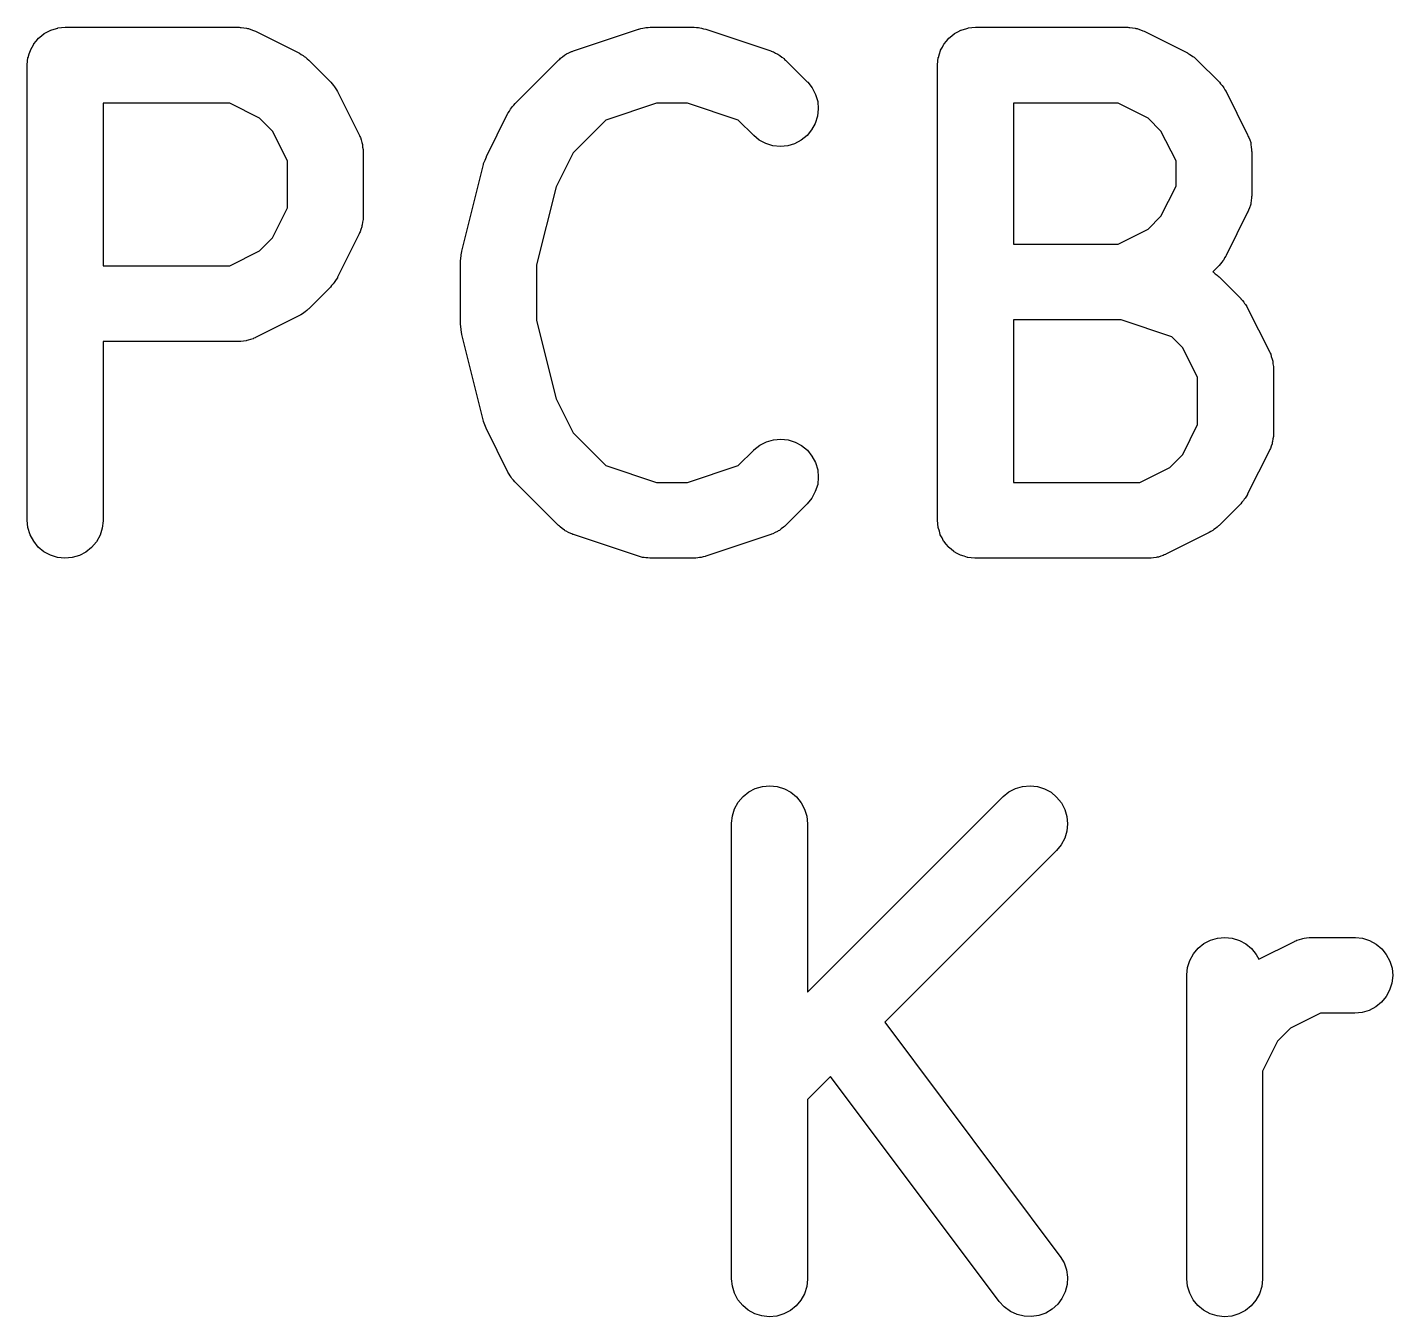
# Model space of a CAD drawing. Extents: x 78 to 209, y -131 to -41.
# Drawn here: x 112.977 to 117.477, y -84.096 to -79.846 of the extents above; entities that cross this region are included whole.
import ezdxf

# ---------------------------------------------------------------- set-up
doc = ezdxf.new("R2010")
doc.units = 0
doc.layers.add('BLACK', color=7, linetype='CONTINUOUS')

msp = doc.modelspace()

# ---------------------------------------------------------------- linework, layer by layer
at = {"layer": 'BLACK', "linetype": 'CONTINUOUS'}
for p, q in [((113.014, -79.8813), (113.024, -79.8739)), ((113.024, -79.8739), (113.033, -79.8665)), ((113.033, -79.866), (113.044, -79.8605)), ((113.033, -79.8663), (113.033, -79.866)), ((113.033, -79.8665), (113.033, -79.8663)), ((113.044, -79.8605), (113.054, -79.855)), ((113.054, -79.855), (113.055, -79.8549)), ((113.055, -79.8547), (113.066, -79.8513)), ((113.055, -79.8549), (113.055, -79.8547)), ((113.066, -79.8513), (113.078, -79.848)), ((113.078, -79.8478), (113.09, -79.8467)), ((113.078, -79.8479), (113.078, -79.8478)), ((113.078, -79.848), (113.078, -79.8479)), ((113.09, -79.8467), (113.102, -79.8456)), ((113.102, -79.8456), (113.673, -79.8456)), ((113.673, -79.8456), (113.675, -79.8456)), ((113.675, -79.8456), (113.679, -79.846)), ((113.679, -79.846), (113.682, -79.8459)), ((113.682, -79.8459), (113.691, -79.8474)), ((113.691, -79.8474), (113.699, -79.8483)), ((113.699, -79.8483), (113.703, -79.8494)), ((113.703, -79.8494), (113.706, -79.85)), ((113.706, -79.85), (113.714, -79.8531)), ((113.714, -79.8531), (113.723, -79.8557)), ((113.723, -79.8557), (113.726, -79.8575)), ((113.726, -79.8575), (113.729, -79.8588)), ((113.729, -79.8588), (113.872, -79.9302)), ((114.777, -79.9234), (114.991, -79.852)), ((114.991, -79.852), (114.993, -79.8514)), ((114.993, -79.8514), (114.999, -79.85)), ((114.999, -79.85), (115.006, -79.848)), ((115.006, -79.848), (115.011, -79.8474)), ((115.011, -79.8474), (115.016, -79.8464)), ((115.016, -79.8464), (115.023, -79.8463)), ((115.023, -79.8463), (115.03, -79.8456)), ((115.03, -79.8456), (115.173, -79.8456)), ((115.173, -79.8456), (115.175, -79.8456)), ((115.175, -79.8456), (115.182, -79.8464)), ((115.182, -79.8464), (115.189, -79.8466)), ((115.189, -79.8466), (115.194, -79.8477)), ((115.194, -79.8477), (115.199, -79.8483)), ((115.199, -79.8483), (115.206, -79.8504)), ((115.206, -79.8504), (115.213, -79.852)), ((115.213, -79.852), (115.427, -79.9234)), ((116.014, -79.8813), (116.024, -79.8739)), ((116.024, -79.8739), (116.033, -79.8665)), ((116.033, -79.866), (116.044, -79.8605)), ((116.033, -79.8663), (116.033, -79.866)), ((116.033, -79.8665), (116.033, -79.8663)), ((116.044, -79.8605), (116.054, -79.855)), ((116.054, -79.855), (116.055, -79.8549)), ((116.055, -79.8547), (116.066, -79.8513)), ((116.055, -79.8549), (116.055, -79.8547)), ((116.066, -79.8513), (116.078, -79.848)), ((116.078, -79.8478), (116.09, -79.8467)), ((116.078, -79.8479), (116.078, -79.8478)), ((116.078, -79.848), (116.078, -79.8479)), ((116.09, -79.8467), (116.102, -79.8456)), ((116.102, -79.8456), (116.602, -79.8456)), ((116.602, -79.8456), (116.604, -79.8456)), ((116.604, -79.8456), (116.607, -79.846)), ((116.607, -79.846), (116.611, -79.8459)), ((116.611, -79.8459), (116.619, -79.8474)), ((116.619, -79.8474), (116.628, -79.8483)), ((116.628, -79.8483), (116.631, -79.8494)), ((116.631, -79.8494), (116.635, -79.85)), ((116.635, -79.85), (116.643, -79.8531)), ((116.643, -79.8531), (116.651, -79.8557)), ((116.651, -79.8557), (116.654, -79.8575)), ((116.654, -79.8575), (116.658, -79.8588)), ((116.658, -79.8588), (116.801, -79.9302)), ((112.987, -79.9213), (112.993, -79.911)), ((112.993, -79.911), (112.998, -79.9007)), ((112.998, -79.9007), (112.999, -79.9003)), ((112.999, -79.8999), (113.006, -79.8909)), ((112.999, -79.9003), (112.999, -79.8999)), ((113.006, -79.8909), (113.014, -79.8819)), ((113.014, -79.8816), (113.014, -79.8813)), ((113.014, -79.8819), (113.014, -79.8816)), ((115.987, -79.9213), (115.993, -79.911)), ((115.993, -79.911), (115.998, -79.9007)), ((115.998, -79.9007), (115.999, -79.9003)), ((115.999, -79.8999), (116.006, -79.8909)), ((115.999, -79.9003), (115.999, -79.8999)), ((116.006, -79.8909), (116.014, -79.8819)), ((116.014, -79.8816), (116.014, -79.8813)), ((116.014, -79.8819), (116.014, -79.8816)), ((112.977, -79.9688), (112.978, -79.9572)), ((112.978, -79.9572), (112.979, -79.9454)), ((112.979, -79.9454), (112.98, -79.945)), ((112.98, -79.9446), (112.983, -79.9334)), ((112.98, -79.945), (112.98, -79.9446)), ((112.983, -79.9334), (112.987, -79.9221)), ((112.987, -79.9217), (112.987, -79.9213)), ((112.987, -79.9221), (112.987, -79.9217)), ((113.872, -79.9302), (113.874, -79.931)), ((113.874, -79.931), (113.88, -79.9348)), ((113.88, -79.9348), (113.886, -79.9381)), ((113.886, -79.9381), (113.89, -79.9414)), ((113.89, -79.9414), (113.894, -79.9443)), ((113.894, -79.9443), (113.899, -79.9492)), ((113.899, -79.9492), (113.905, -79.9536)), ((113.905, -79.9536), (113.976, -80.025)), ((114.585, -80.0965), (114.728, -79.9536)), ((114.728, -79.9536), (114.729, -79.9524)), ((114.729, -79.9524), (114.732, -79.9501)), ((114.732, -79.9501), (114.734, -79.9474)), ((114.734, -79.9474), (114.741, -79.9425)), ((114.741, -79.9425), (114.748, -79.9372)), ((114.748, -79.9372), (114.751, -79.9355)), ((114.751, -79.9355), (114.754, -79.9334)), ((114.754, -79.9334), (114.762, -79.9299)), ((114.762, -79.9299), (114.77, -79.9259)), ((114.77, -79.9259), (114.773, -79.9249)), ((114.773, -79.9249), (114.777, -79.9234)), ((115.427, -79.9234), (115.429, -79.924)), ((115.429, -79.924), (115.432, -79.9255)), ((115.432, -79.9255), (115.436, -79.9266)), ((115.436, -79.9266), (115.443, -79.9306)), ((115.443, -79.9306), (115.451, -79.9342)), ((115.451, -79.9342), (115.454, -79.9364)), ((115.454, -79.9364), (115.457, -79.9381)), ((115.457, -79.9381), (115.464, -79.9435)), ((115.464, -79.9435), (115.471, -79.9486)), ((115.471, -79.9486), (115.473, -79.9513)), ((115.473, -79.9513), (115.476, -79.9536)), ((115.476, -79.9536), (115.547, -80.025)), ((115.977, -79.9688), (115.978, -79.9572)), ((115.978, -79.9572), (115.979, -79.9454)), ((115.979, -79.9454), (115.98, -79.945)), ((115.98, -79.9446), (115.983, -79.9334)), ((115.98, -79.945), (115.98, -79.9446)), ((115.983, -79.9334), (115.987, -79.9221)), ((115.987, -79.9217), (115.987, -79.9213)), ((115.987, -79.9221), (115.987, -79.9217)), ((116.801, -79.9302), (116.802, -79.931)), ((116.802, -79.931), (116.808, -79.9348)), ((116.808, -79.9348), (116.814, -79.9381)), ((116.814, -79.9381), (116.818, -79.9414)), ((116.818, -79.9414), (116.823, -79.9443)), ((116.823, -79.9443), (116.828, -79.9492)), ((116.828, -79.9492), (116.833, -79.9536)), ((116.833, -79.9536), (116.905, -80.025)), ((112.977, -79.9697), (112.977, -79.9688)), ((112.977, -79.9706), (112.977, -79.9697)), ((112.977, -79.9697), (112.977, -79.9697)), ((112.977, -79.9697), (112.977, -79.9697)), ((112.977, -81.4706), (112.977, -79.9706)), ((115.977, -79.9697), (115.977, -79.9688)), ((115.977, -79.9706), (115.977, -79.9697)), ((115.977, -79.9697), (115.977, -79.9697)), ((115.977, -79.9697), (115.977, -79.9697)), ((115.977, -81.4706), (115.977, -79.9706)), ((113.976, -80.025), (113.977, -80.0263)), ((113.977, -80.0263), (113.982, -80.0318)), ((113.982, -80.0318), (113.986, -80.0369)), ((113.986, -80.0369), (113.989, -80.0413)), ((113.989, -80.0413), (113.992, -80.0453)), ((113.992, -80.0453), (113.996, -80.0516)), ((113.996, -80.0516), (113.999, -80.0575)), ((115.547, -80.025), (115.549, -80.0263)), ((115.549, -80.0263), (115.564, -80.0453)), ((115.564, -80.0453), (115.575, -80.067)), ((116.905, -80.025), (116.906, -80.0263)), ((116.906, -80.0263), (116.91, -80.0318)), ((116.91, -80.0318), (116.915, -80.0369)), ((116.915, -80.0369), (116.918, -80.0413)), ((116.918, -80.0413), (116.921, -80.0453)), ((116.921, -80.0453), (116.924, -80.0516)), ((116.924, -80.0516), (116.928, -80.0575)), ((113.227, -80.0956), (113.227, -80.6313)), ((113.644, -80.0956), (113.227, -80.0956)), ((113.742, -80.1447), (113.644, -80.0956)), ((113.999, -80.0575), (114.071, -80.2004)), ((114.58, -80.1019), (114.585, -80.0965)), ((115.051, -80.0956), (114.884, -80.1513)), ((115.153, -80.0956), (115.051, -80.0956)), ((115.32, -80.1513), (115.153, -80.0956)), ((115.575, -80.067), (115.582, -80.0904)), ((115.582, -80.0904), (115.584, -80.1147)), ((116.227, -80.0956), (116.227, -80.5599)), ((116.572, -80.0956), (116.227, -80.0956)), ((116.671, -80.1447), (116.572, -80.0956)), ((116.928, -80.0575), (116.999, -80.2004)), ((113.785, -80.1875), (113.742, -80.1447)), ((114.49, -80.2718), (114.561, -80.129)), ((114.561, -80.129), (114.562, -80.1274)), ((114.562, -80.1274), (114.566, -80.1215)), ((114.566, -80.1215), (114.569, -80.1153)), ((114.569, -80.1153), (114.573, -80.1113)), ((114.573, -80.1113), (114.576, -80.1069)), ((114.576, -80.1069), (114.58, -80.1019)), ((115.581, -80.139), (115.574, -80.1623)), ((115.584, -80.1147), (115.581, -80.139)), ((116.713, -80.1875), (116.671, -80.1447)), ((113.834, -80.2858), (113.785, -80.1875)), ((114.884, -80.1513), (114.776, -80.2589)), ((115.371, -80.2018), (115.32, -80.1513)), ((115.562, -80.1837), (115.547, -80.2024)), ((115.574, -80.1623), (115.562, -80.1837)), ((116.763, -80.2858), (116.713, -80.1875)), ((114.071, -80.2004), (114.072, -80.2019)), ((114.072, -80.2019), (114.073, -80.2054)), ((114.073, -80.2054), (114.075, -80.2087)), ((114.075, -80.2087), (114.077, -80.2168)), ((114.077, -80.2168), (114.08, -80.2248)), ((114.08, -80.2248), (114.081, -80.2285)), ((114.081, -80.2285), (114.082, -80.232)), ((114.082, -80.232), (114.082, -80.2405)), ((115.389, -80.2173), (115.371, -80.2018)), ((115.411, -80.2288), (115.389, -80.2173)), ((115.434, -80.236), (115.411, -80.2288)), ((115.506, -80.2292), (115.483, -80.2361)), ((115.528, -80.2178), (115.506, -80.2292)), ((115.547, -80.2024), (115.528, -80.2178)), ((116.999, -80.2004), (117, -80.2019)), ((117, -80.2019), (117.001, -80.2054)), ((117.001, -80.2054), (117.003, -80.2087)), ((117.003, -80.2087), (117.006, -80.2168)), ((117.006, -80.2168), (117.009, -80.2249)), ((117.009, -80.2249), (117.009, -80.2285)), ((117.009, -80.2285), (117.01, -80.232)), ((117.01, -80.232), (117.011, -80.2405)), ((114.082, -80.2405), (114.084, -80.2489)), ((114.084, -80.2489), (114.084, -80.2526)), ((114.084, -80.2526), (114.084, -80.2563)), ((114.084, -80.2563), (114.084, -80.4706)), ((114.486, -80.2837), (114.49, -80.2728)), ((114.49, -80.2724), (114.49, -80.2718)), ((114.49, -80.2728), (114.49, -80.2724)), ((114.776, -80.2589), (114.72, -80.3713)), ((115.459, -80.2384), (115.434, -80.236)), ((115.483, -80.2361), (115.459, -80.2384)), ((117.011, -80.2405), (117.012, -80.2489)), ((117.012, -80.2489), (117.012, -80.2526)), ((117.012, -80.2526), (117.013, -80.2563)), ((117.013, -80.2563), (117.013, -80.3991)), ((113.834, -80.4411), (113.834, -80.2858)), ((114.409, -80.5831), (114.481, -80.2974)), ((114.481, -80.2946), (114.486, -80.2837)), ((114.481, -80.2952), (114.481, -80.2946)), ((114.481, -80.2957), (114.481, -80.2952)), ((114.481, -80.2974), (114.481, -80.2957)), ((116.763, -80.3696), (116.763, -80.2858)), ((116.713, -80.468), (116.763, -80.3696)), ((114.72, -80.3713), (114.655, -80.6288)), ((117.012, -80.4082), (117.011, -80.4166)), ((117.013, -80.4009), (117.012, -80.4045)), ((117.012, -80.4045), (117.012, -80.4082)), ((117.013, -80.3991), (117.013, -80.4009)), ((113.785, -80.5394), (113.834, -80.4411)), ((116.999, -80.455), (116.928, -80.5979)), ((117.001, -80.4516), (116.999, -80.455)), ((117.002, -80.4484), (117.001, -80.4516)), ((117.005, -80.4402), (117.002, -80.4484)), ((117.008, -80.4323), (117.005, -80.4402)), ((117.009, -80.4286), (117.008, -80.4323)), ((117.01, -80.4251), (117.009, -80.4286)), ((117.011, -80.4166), (117.01, -80.4251)), ((114.08, -80.5037), (114.076, -80.5117)), ((114.081, -80.4966), (114.08, -80.5001)), ((114.08, -80.5001), (114.08, -80.5037)), ((114.082, -80.4881), (114.081, -80.4966)), ((114.084, -80.4796), (114.082, -80.4881)), ((114.084, -80.4706), (114.084, -80.4723)), ((114.084, -80.4723), (114.084, -80.476)), ((114.084, -80.476), (114.084, -80.4796)), ((116.671, -80.5107), (116.713, -80.468)), ((113.742, -80.5821), (113.785, -80.5394)), ((114.071, -80.5265), (113.999, -80.6693)), ((114.072, -80.523), (114.071, -80.5265)), ((114.074, -80.5198), (114.072, -80.523)), ((114.076, -80.5117), (114.074, -80.5198)), ((116.572, -80.5599), (116.671, -80.5107)), ((113.644, -80.6313), (113.742, -80.5821)), ((114.407, -80.5974), (114.408, -80.5874)), ((114.408, -80.5874), (114.409, -80.5853)), ((114.409, -80.5853), (114.409, -80.5831)), ((116.227, -80.5599), (116.572, -80.5599)), ((113.227, -80.6313), (113.644, -80.6313)), ((114.405, -80.6117), (114.406, -80.6095)), ((114.405, -80.6134), (114.405, -80.6117)), ((114.405, -80.8277), (114.405, -80.6134)), ((114.406, -80.6072), (114.407, -80.5974)), ((114.406, -80.6095), (114.406, -80.6072)), ((114.655, -80.6288), (114.655, -80.8123)), ((116.905, -80.6304), (116.884, -80.6513)), ((116.909, -80.625), (116.905, -80.6304)), ((116.914, -80.6199), (116.909, -80.625)), ((116.917, -80.6156), (116.914, -80.6199)), ((116.92, -80.6115), (116.917, -80.6156)), ((116.923, -80.6054), (116.92, -80.6115)), ((116.927, -80.5995), (116.923, -80.6054)), ((116.928, -80.5979), (116.927, -80.5995)), ((113.991, -80.683), (113.988, -80.687)), ((113.995, -80.6768), (113.991, -80.683)), ((113.999, -80.6709), (113.995, -80.6768)), ((113.999, -80.6693), (113.999, -80.6709)), ((116.884, -80.6513), (116.886, -80.6524)), ((116.886, -80.6524), (116.892, -80.6578)), ((116.892, -80.6578), (116.899, -80.6629)), ((116.899, -80.6629), (116.902, -80.6656)), ((116.902, -80.6656), (116.905, -80.6679)), ((116.905, -80.6679), (116.976, -80.7393)), ((113.976, -80.7018), (113.905, -80.7732)), ((113.98, -80.6964), (113.976, -80.7018)), ((113.985, -80.6914), (113.98, -80.6964)), ((113.988, -80.687), (113.985, -80.6914)), ((113.903, -80.7745), (113.898, -80.7789)), ((113.905, -80.7732), (113.903, -80.7745)), ((116.976, -80.7393), (116.977, -80.7406)), ((116.977, -80.7406), (116.982, -80.7461)), ((116.982, -80.7461), (116.986, -80.7512)), ((116.986, -80.7512), (116.989, -80.7556)), ((116.989, -80.7556), (116.992, -80.7596)), ((116.992, -80.7596), (116.996, -80.7659)), ((116.996, -80.7659), (116.999, -80.7718)), ((116.999, -80.7718), (117.071, -80.9147)), ((113.872, -80.7967), (113.729, -80.8681)), ((113.878, -80.7929), (113.872, -80.7967)), ((113.884, -80.7897), (113.878, -80.7929)), ((113.888, -80.7864), (113.884, -80.7897)), ((113.893, -80.7837), (113.888, -80.7864)), ((113.898, -80.7789), (113.893, -80.7837)), ((114.655, -80.8123), (114.72, -81.0698)), ((116.227, -80.8099), (116.227, -81.3456)), ((116.582, -80.8099), (116.227, -80.8099)), ((116.749, -80.8655), (116.582, -80.8099)), ((114.406, -80.8299), (114.405, -80.8277)), ((114.406, -80.8322), (114.406, -80.8299)), ((114.407, -80.8421), (114.406, -80.8322)), ((114.408, -80.852), (114.407, -80.8421)), ((114.408, -80.8541), (114.408, -80.852)), ((114.409, -80.8563), (114.408, -80.8541)), ((114.409, -80.858), (114.409, -80.8563)), ((114.481, -81.1437), (114.409, -80.858)), ((113.673, -80.8813), (113.227, -80.8813)), ((113.227, -80.8813), (113.227, -81.4706)), ((113.677, -80.8809), (113.673, -80.8813)), ((113.681, -80.8811), (113.677, -80.8809)), ((113.689, -80.8797), (113.681, -80.8811)), ((113.698, -80.8789), (113.689, -80.8797)), ((113.701, -80.8778), (113.698, -80.8789)), ((113.705, -80.8773), (113.701, -80.8778)), ((113.713, -80.8743), (113.705, -80.8773)), ((113.721, -80.8719), (113.713, -80.8743)), ((113.724, -80.8701), (113.721, -80.8719)), ((113.728, -80.8689), (113.724, -80.8701)), ((113.729, -80.8681), (113.728, -80.8689)), ((116.785, -80.9018), (116.749, -80.8655)), ((116.834, -81.0001), (116.785, -80.9018)), ((117.071, -80.9147), (117.072, -80.9162)), ((117.072, -80.9162), (117.073, -80.9197)), ((117.073, -80.9197), (117.075, -80.9229)), ((117.075, -80.9229), (117.077, -80.9311)), ((117.077, -80.9311), (117.08, -80.9391)), ((117.08, -80.9391), (117.081, -80.9428)), ((117.081, -80.9428), (117.082, -80.9463)), ((117.082, -80.9463), (117.082, -80.9548)), ((117.082, -80.9548), (117.084, -80.9632)), ((117.084, -80.9632), (117.084, -80.9669)), ((117.084, -80.9669), (117.084, -80.9706)), ((117.084, -80.9706), (117.084, -81.1849)), ((116.834, -81.1553), (116.834, -81.0001)), ((114.72, -81.0698), (114.776, -81.1822)), ((114.481, -81.1443), (114.481, -81.1437)), ((114.481, -81.1449), (114.481, -81.1443)), ((114.485, -81.1558), (114.481, -81.1449)), ((114.489, -81.1667), (114.485, -81.1558)), ((114.489, -81.1672), (114.489, -81.1667)), ((114.489, -81.1678), (114.489, -81.1672)), ((114.49, -81.1693), (114.489, -81.1678)), ((114.561, -81.3122), (114.49, -81.1693)), ((116.785, -81.2537), (116.834, -81.1553)), ((114.776, -81.1822), (114.884, -81.2899)), ((115.372, -81.2381), (115.391, -81.2229)), ((115.391, -81.2229), (115.413, -81.2117)), ((115.413, -81.2117), (115.436, -81.2048)), ((115.436, -81.2048), (115.46, -81.2027)), ((115.46, -81.2027), (115.485, -81.2054)), ((115.485, -81.2054), (115.508, -81.2127)), ((115.508, -81.2127), (115.529, -81.2243)), ((115.529, -81.2243), (115.548, -81.2399)), ((117.08, -81.218), (117.076, -81.2259)), ((117.081, -81.2108), (117.08, -81.2144)), ((117.08, -81.2144), (117.08, -81.218)), ((117.082, -81.2024), (117.081, -81.2108)), ((117.084, -81.1939), (117.082, -81.2024)), ((117.084, -81.1849), (117.084, -81.1866)), ((117.084, -81.1866), (117.084, -81.1903)), ((117.084, -81.1903), (117.084, -81.1939)), ((115.32, -81.2899), (115.371, -81.2393)), ((115.371, -81.2393), (115.372, -81.2381)), ((115.548, -81.2399), (115.563, -81.2589)), ((115.563, -81.2589), (115.575, -81.2805)), ((116.742, -81.2964), (116.785, -81.2537)), ((117.071, -81.2408), (116.999, -81.3836)), ((117.072, -81.2373), (117.071, -81.2408)), ((117.074, -81.2341), (117.072, -81.2373)), ((117.076, -81.2259), (117.074, -81.2341)), ((114.565, -81.3181), (114.561, -81.3122)), ((114.884, -81.2899), (115.051, -81.3456)), ((115.153, -81.3456), (115.32, -81.2899)), ((115.575, -81.2805), (115.582, -81.3039)), ((115.582, -81.3039), (115.584, -81.3282)), ((116.644, -81.3456), (116.742, -81.2964)), ((114.568, -81.3244), (114.565, -81.3181)), ((114.572, -81.3284), (114.568, -81.3244)), ((114.574, -81.3328), (114.572, -81.3284)), ((114.579, -81.3379), (114.574, -81.3328)), ((114.584, -81.3434), (114.579, -81.3379)), ((114.585, -81.3447), (114.584, -81.3434)), ((114.728, -81.4875), (114.585, -81.3447)), ((115.051, -81.3456), (115.153, -81.3456)), ((115.582, -81.3524), (115.574, -81.3758)), ((115.584, -81.3282), (115.582, -81.3524)), ((116.227, -81.3456), (116.644, -81.3456)), ((115.563, -81.3973), (115.547, -81.4161)), ((115.574, -81.3758), (115.563, -81.3973)), ((116.988, -81.4013), (116.985, -81.4056)), ((116.991, -81.3973), (116.988, -81.4013)), ((116.995, -81.3911), (116.991, -81.3973)), ((116.999, -81.3852), (116.995, -81.3911)), ((116.999, -81.3836), (116.999, -81.3852)), ((115.547, -81.4161), (115.476, -81.4875)), ((116.976, -81.4161), (116.905, -81.4875)), ((116.98, -81.4107), (116.976, -81.4161)), ((116.985, -81.4056), (116.98, -81.4107)), ((112.979, -81.4948), (112.977, -81.4706)), ((112.986, -81.5182), (112.979, -81.4948)), ((113.227, -81.4723), (113.224, -81.4966)), ((113.227, -81.4706), (113.227, -81.4723)), ((114.731, -81.4899), (114.728, -81.4875)), ((114.733, -81.4926), (114.731, -81.4899)), ((114.74, -81.4976), (114.733, -81.4926)), ((115.469, -81.4937), (115.462, -81.4986)), ((115.472, -81.4911), (115.469, -81.4937)), ((115.475, -81.4888), (115.472, -81.4911)), ((115.476, -81.4875), (115.475, -81.4888)), ((115.978, -81.4822), (115.977, -81.4706)), ((115.979, -81.494), (115.978, -81.4822)), ((115.979, -81.4944), (115.979, -81.494)), ((115.979, -81.4948), (115.979, -81.4944)), ((115.983, -81.5061), (115.979, -81.4948)), ((116.898, -81.4931), (116.893, -81.498)), ((116.903, -81.4888), (116.898, -81.4931)), ((116.905, -81.4875), (116.903, -81.4888)), ((112.998, -81.5397), (112.986, -81.5182)), ((113.013, -81.5587), (112.998, -81.5397)), ((113.217, -81.5198), (113.205, -81.5412)), ((113.224, -81.4966), (113.217, -81.5198)), ((114.747, -81.503), (114.74, -81.4976)), ((114.75, -81.5048), (114.747, -81.503)), ((114.753, -81.5069), (114.75, -81.5048)), ((114.761, -81.5105), (114.753, -81.5069)), ((114.768, -81.5145), (114.761, -81.5105)), ((114.772, -81.5156), (114.768, -81.5145)), ((114.775, -81.5172), (114.772, -81.5156)), ((114.777, -81.5177), (114.775, -81.5172)), ((114.991, -81.5892), (114.777, -81.5177)), ((115.427, -81.5177), (115.213, -81.5892)), ((115.43, -81.5162), (115.427, -81.5177)), ((115.434, -81.5152), (115.43, -81.5162)), ((115.442, -81.5113), (115.434, -81.5152)), ((115.449, -81.5078), (115.442, -81.5113)), ((115.452, -81.5057), (115.449, -81.5078)), ((115.456, -81.504), (115.452, -81.5057)), ((115.462, -81.4986), (115.456, -81.504)), ((115.986, -81.5174), (115.983, -81.5061)), ((115.986, -81.5178), (115.986, -81.5174)), ((115.986, -81.5182), (115.986, -81.5178)), ((115.992, -81.5286), (115.986, -81.5182)), ((115.997, -81.539), (115.992, -81.5286)), ((115.998, -81.5394), (115.997, -81.539)), ((115.998, -81.5397), (115.998, -81.5394)), ((116.005, -81.5488), (115.998, -81.5397)), ((116.872, -81.5109), (116.729, -81.5824)), ((116.878, -81.5072), (116.872, -81.5109)), ((116.884, -81.504), (116.878, -81.5072)), ((116.888, -81.5007), (116.884, -81.504)), ((116.893, -81.498), (116.888, -81.5007)), ((113.032, -81.5742), (113.013, -81.5587)), ((113.053, -81.5858), (113.032, -81.5742)), ((113.17, -81.5752), (113.149, -81.5865)), ((113.189, -81.5599), (113.17, -81.5752)), ((113.205, -81.5412), (113.189, -81.5599)), ((116.013, -81.558), (116.005, -81.5488)), ((116.013, -81.5583), (116.013, -81.558)), ((116.013, -81.5587), (116.013, -81.5583)), ((116.022, -81.5661), (116.013, -81.5587)), ((116.031, -81.5737), (116.022, -81.5661)), ((116.032, -81.5739), (116.031, -81.5737)), ((116.032, -81.5742), (116.032, -81.5739)), ((116.042, -81.5798), (116.032, -81.5742)), ((116.053, -81.5855), (116.042, -81.5798)), ((116.724, -81.5844), (116.721, -81.5861)), ((116.728, -81.5831), (116.724, -81.5844)), ((116.729, -81.5824), (116.728, -81.5831)), ((113.077, -81.593), (113.053, -81.5858)), ((113.101, -81.5956), (113.077, -81.593)), ((113.125, -81.5934), (113.101, -81.5956)), ((113.149, -81.5865), (113.125, -81.5934)), ((114.998, -81.5907), (114.991, -81.5892)), ((115.004, -81.5928), (114.998, -81.5907)), ((115.01, -81.5934), (115.004, -81.5928)), ((115.015, -81.5946), (115.01, -81.5934)), ((115.022, -81.5948), (115.015, -81.5946)), ((115.029, -81.5956), (115.022, -81.5948)), ((115.03, -81.5956), (115.029, -81.5956)), ((115.173, -81.5956), (115.03, -81.5956)), ((115.18, -81.5949), (115.173, -81.5956)), ((115.187, -81.5948), (115.18, -81.5949)), ((115.192, -81.5937), (115.187, -81.5948)), ((115.198, -81.5932), (115.192, -81.5937)), ((115.204, -81.5912), (115.198, -81.5932)), ((115.211, -81.5897), (115.204, -81.5912)), ((115.213, -81.5892), (115.211, -81.5897)), ((116.053, -81.5856), (116.053, -81.5855)), ((116.053, -81.5858), (116.053, -81.5856)), ((116.065, -81.5893), (116.053, -81.5858)), ((116.076, -81.5928), (116.065, -81.5893)), ((116.076, -81.5929), (116.076, -81.5928)), ((116.077, -81.593), (116.076, -81.5929)), ((116.088, -81.5943), (116.077, -81.593)), ((116.1, -81.5956), (116.088, -81.5943)), ((116.101, -81.5956), (116.1, -81.5956)), ((116.102, -81.5956), (116.101, -81.5956)), ((116.101, -81.5956), (116.101, -81.5956)), ((116.101, -81.5956), (116.101, -81.5956)), ((116.673, -81.5956), (116.102, -81.5956)), ((116.677, -81.5952), (116.673, -81.5956)), ((116.681, -81.5954), (116.677, -81.5952)), ((116.689, -81.594), (116.681, -81.5954)), ((116.698, -81.5932), (116.689, -81.594)), ((116.701, -81.5921), (116.698, -81.5932)), ((116.705, -81.5916), (116.701, -81.5921)), ((116.713, -81.5886), (116.705, -81.5916)), ((116.721, -81.5861), (116.713, -81.5886)), ((115.376, -82.3547), (115.4, -82.3478)), ((115.4, -82.3478), (115.424, -82.3456)), ((115.424, -82.3456), (115.448, -82.3481)), ((115.448, -82.3481), (115.472, -82.3553)), ((116.234, -82.3545), (116.257, -82.3477)), ((116.257, -82.3477), (116.282, -82.3456)), ((116.282, -82.3456), (116.306, -82.3482)), ((116.306, -82.3482), (116.329, -82.3555)), ((115.32, -82.3999), (115.336, -82.3813)), ((115.336, -82.3813), (115.355, -82.366)), ((115.355, -82.366), (115.376, -82.3547)), ((115.472, -82.3553), (115.493, -82.3669)), ((115.493, -82.3669), (115.512, -82.3825)), ((115.512, -82.3825), (115.527, -82.4014)), ((115.548, -83.0259), (116.192, -82.3822)), ((116.192, -82.3822), (116.193, -82.381)), ((116.193, -82.381), (116.212, -82.3657)), ((116.212, -82.3657), (116.234, -82.3545)), ((116.329, -82.3555), (116.351, -82.3672)), ((116.351, -82.3672), (116.369, -82.3828)), ((116.369, -82.3828), (116.385, -82.4018)), ((115.301, -82.4446), (115.308, -82.4213)), ((115.308, -82.4213), (115.32, -82.3999)), ((115.527, -82.4014), (115.539, -82.4229)), ((115.539, -82.4229), (115.546, -82.4463)), ((116.385, -82.4018), (116.396, -82.4233)), ((116.396, -82.4233), (116.403, -82.4467)), ((115.298, -82.4688), (115.301, -82.4446)), ((115.298, -82.4706), (115.298, -82.4688)), ((115.298, -83.9706), (115.298, -82.4706)), ((115.546, -82.4463), (115.548, -82.4706)), ((115.548, -82.4706), (115.548, -83.0259)), ((116.403, -82.4467), (116.405, -82.471)), ((116.405, -82.471), (116.403, -82.4953)), ((116.396, -82.5186), (116.384, -82.5401)), ((116.403, -82.4953), (116.396, -82.5186)), ((116.369, -82.559), (115.803, -83.1252)), ((116.384, -82.5401), (116.369, -82.559)), ((116.82, -82.8999), (116.836, -82.8813)), ((116.836, -82.8813), (116.855, -82.866)), ((116.855, -82.866), (116.876, -82.8547)), ((116.876, -82.8547), (116.9, -82.8478)), ((116.9, -82.8478), (116.924, -82.8456)), ((116.924, -82.8456), (116.948, -82.8481)), ((116.948, -82.8481), (116.972, -82.8553)), ((116.972, -82.8553), (116.993, -82.8669)), ((116.993, -82.8669), (117.012, -82.8825)), ((117.012, -82.8825), (117.027, -82.9014)), ((117.036, -82.9174), (117.153, -82.8588)), ((117.153, -82.8588), (117.155, -82.858)), ((117.155, -82.858), (117.158, -82.8567)), ((117.158, -82.8567), (117.161, -82.855)), ((117.161, -82.855), (117.17, -82.8525)), ((117.17, -82.8525), (117.178, -82.8496)), ((117.178, -82.8496), (117.181, -82.849)), ((117.181, -82.849), (117.185, -82.848)), ((117.185, -82.848), (117.193, -82.8471)), ((117.193, -82.8471), (117.202, -82.8458)), ((117.202, -82.8458), (117.205, -82.8459)), ((117.205, -82.8459), (117.209, -82.8456)), ((117.209, -82.8456), (117.352, -82.8456)), ((117.352, -82.8456), (117.354, -82.8456)), ((117.354, -82.8456), (117.378, -82.8483)), ((117.378, -82.8483), (117.401, -82.8557)), ((117.401, -82.8557), (117.422, -82.8674)), ((117.422, -82.8674), (117.441, -82.8831)), ((117.441, -82.8831), (117.456, -82.9021)), ((116.801, -82.9446), (116.808, -82.9213)), ((116.808, -82.9213), (116.82, -82.8999)), ((117.027, -82.9014), (117.036, -82.9174)), ((117.456, -82.9021), (117.468, -82.9237)), ((117.468, -82.9237), (117.475, -82.9471)), ((116.798, -82.9688), (116.801, -82.9446)), ((116.798, -82.9706), (116.798, -82.9688)), ((116.798, -83.9706), (116.798, -82.9706)), ((117.477, -82.9714), (117.474, -82.9957)), ((117.475, -82.9471), (117.477, -82.9714)), ((117.467, -83.019), (117.456, -83.0405)), ((117.474, -82.9957), (117.467, -83.019)), ((117.44, -83.0593), (117.421, -83.0747)), ((117.456, -83.0405), (117.44, -83.0593)), ((117.239, -83.0956), (117.14, -83.1447)), ((117.352, -83.0956), (117.239, -83.0956)), ((117.376, -83.0932), (117.352, -83.0956)), ((117.4, -83.0861), (117.376, -83.0932)), ((117.421, -83.0747), (117.4, -83.0861)), ((115.803, -83.1252), (116.38, -83.8956)), ((117.14, -83.1447), (117.097, -83.1875)), ((117.097, -83.1875), (117.048, -83.2858)), ((117.048, -83.2858), (117.048, -83.9706)), ((115.624, -83.3037), (115.548, -83.3795)), ((116.18, -84.0456), (115.624, -83.3037)), ((115.548, -83.3795), (115.548, -83.9706)), ((116.38, -83.8956), (116.381, -83.897)), ((116.381, -83.897), (116.394, -83.918)), ((116.394, -83.918), (116.402, -83.941)), ((116.402, -83.941), (116.405, -83.9652)), ((116.405, -83.9652), (116.404, -83.9895)), ((115.301, -83.9948), (115.298, -83.9706)), ((115.308, -84.0182), (115.301, -83.9948)), ((115.546, -83.9966), (115.538, -84.0198)), ((115.548, -83.9723), (115.546, -83.9966)), ((115.548, -83.9706), (115.548, -83.9723)), ((116.398, -84.0132), (116.387, -84.0352)), ((116.404, -83.9895), (116.398, -84.0132)), ((116.801, -83.9948), (116.798, -83.9706)), ((116.808, -84.0182), (116.801, -83.9948)), ((117.046, -83.9966), (117.038, -84.0198)), ((117.048, -83.9723), (117.046, -83.9966)), ((117.048, -83.9706), (117.048, -83.9723)), ((115.319, -84.0397), (115.308, -84.0182)), ((115.335, -84.0587), (115.319, -84.0397)), ((115.353, -84.0742), (115.335, -84.0587)), ((115.511, -84.0599), (115.492, -84.0752)), ((115.526, -84.0412), (115.511, -84.0599)), ((115.538, -84.0198), (115.526, -84.0412)), ((116.197, -84.0636), (116.18, -84.0456)), ((116.373, -84.0547), (116.355, -84.0711)), ((116.387, -84.0352), (116.373, -84.0547)), ((116.819, -84.0397), (116.808, -84.0182)), ((116.835, -84.0587), (116.819, -84.0397)), ((116.853, -84.0742), (116.835, -84.0587)), ((117.011, -84.0599), (116.992, -84.0752)), ((117.026, -84.0412), (117.011, -84.0599)), ((117.038, -84.0198), (117.026, -84.0412)), ((115.375, -84.0858), (115.353, -84.0742)), ((115.398, -84.093), (115.375, -84.0858)), ((115.422, -84.0956), (115.398, -84.093)), ((115.447, -84.0934), (115.422, -84.0956)), ((115.47, -84.0865), (115.447, -84.0934)), ((115.492, -84.0752), (115.47, -84.0865)), ((116.217, -84.078), (116.197, -84.0636)), ((116.239, -84.0884), (116.217, -84.078)), ((116.262, -84.0943), (116.239, -84.0884)), ((116.287, -84.0954), (116.262, -84.0943)), ((116.311, -84.0918), (116.287, -84.0954)), ((116.334, -84.0836), (116.311, -84.0918)), ((116.355, -84.0711), (116.334, -84.0836)), ((116.875, -84.0858), (116.853, -84.0742)), ((116.898, -84.093), (116.875, -84.0858)), ((116.922, -84.0956), (116.898, -84.093)), ((116.947, -84.0934), (116.922, -84.0956)), ((116.97, -84.0865), (116.947, -84.0934)), ((116.992, -84.0752), (116.97, -84.0865))]:
    msp.add_line(p, q, dxfattribs=at)

doc.saveas('drawing.dxf')
